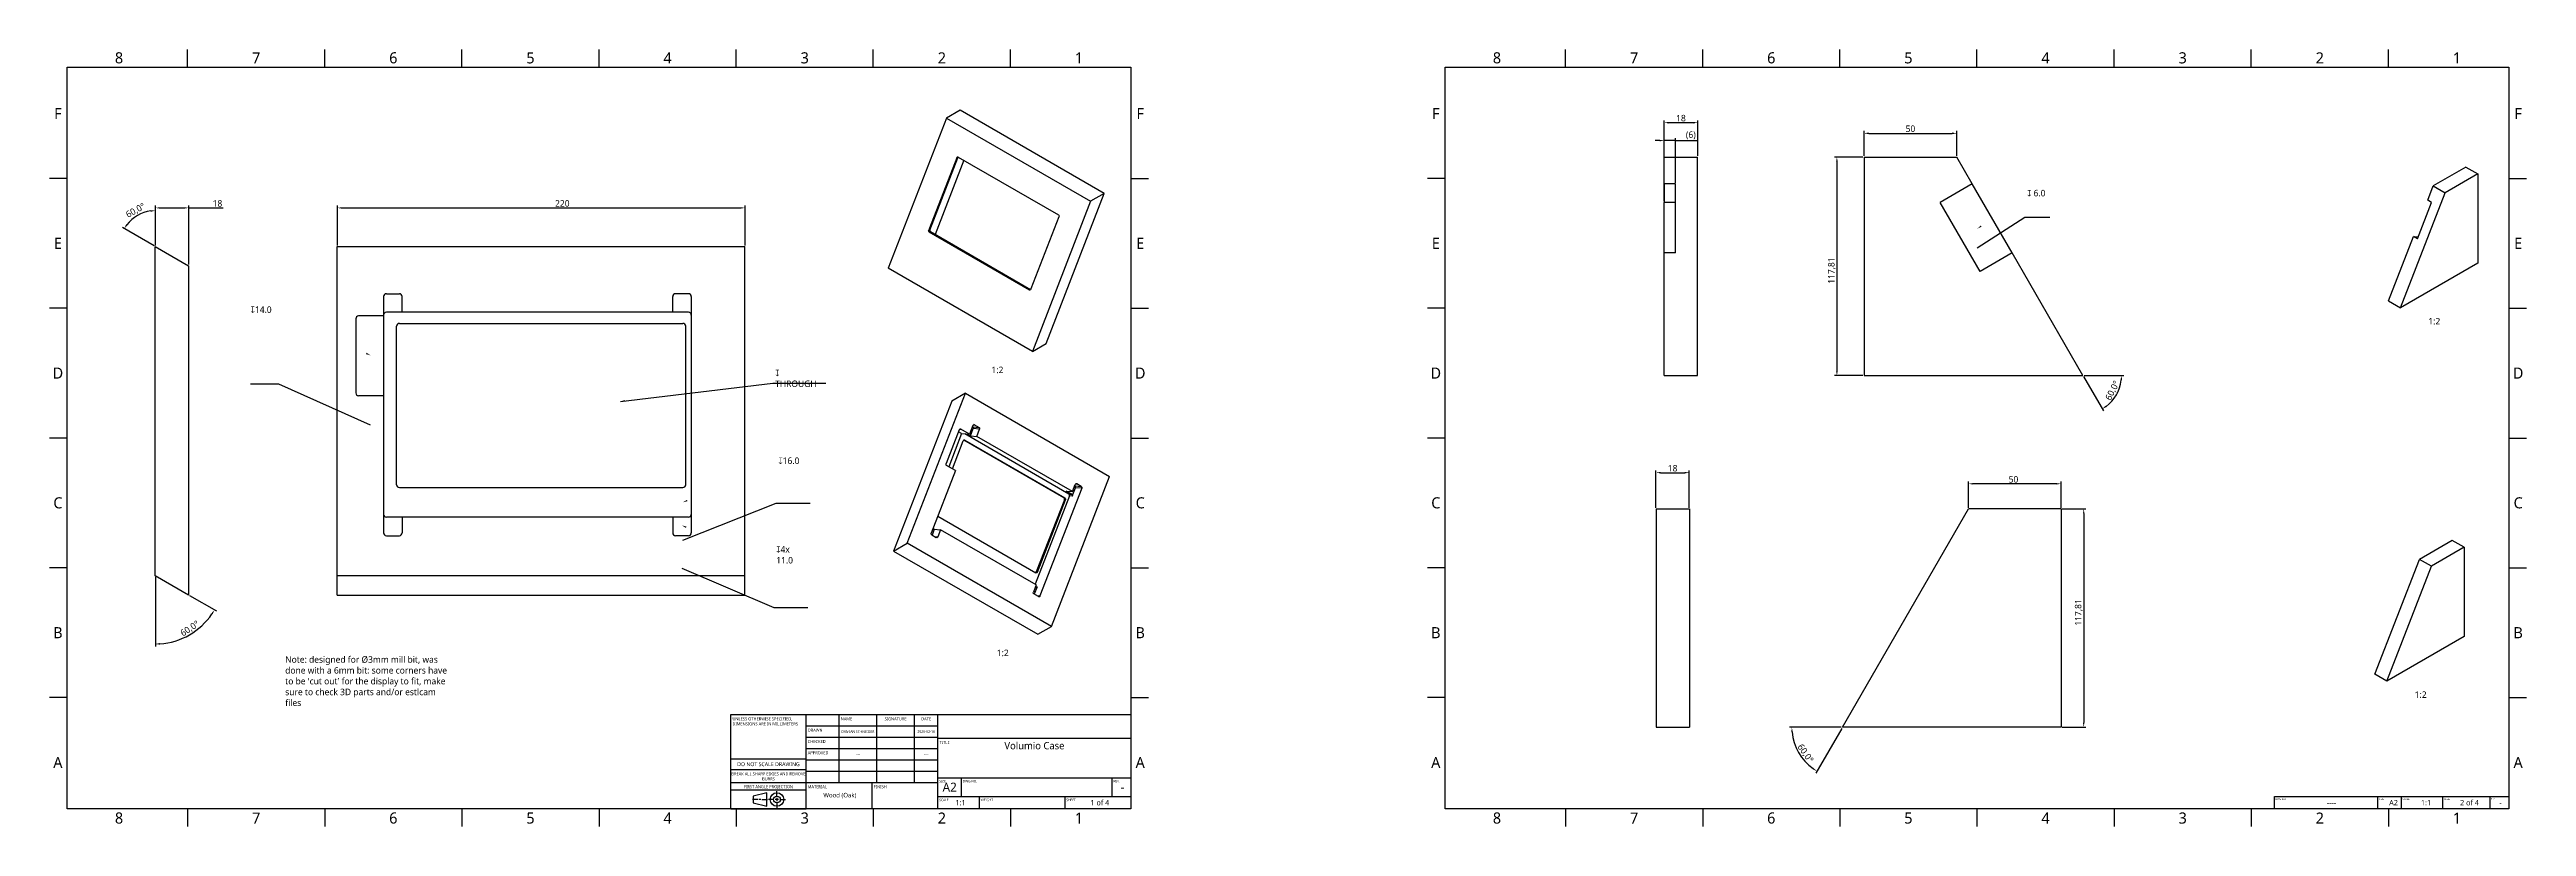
# Model space of a CAD drawing. Extents: x 0 to 2824, y 0 to 420.
# Drawn here: x 0 to 1337, y 0 to 420 of the extents above; entities that cross this region are included whole.
import ezdxf

# ---------------------------------------------------------------- set-up
doc = ezdxf.new("R2010")
doc.units = 0
doc.header["$LTSCALE"] = 12.7
doc.layers.get('DEFPOINTS').update_dxf_attribs({"linetype": 'CONTINUOUS'})
for name, color, linetype in [('ANNOTATION_TEXT', 7, 'CONTINUOUS'), ('BORDER_FRAME', 7, 'CONTINUOUS'), ('BORDER_ZONES', 7, 'CONTINUOUS'), ('TANGENT_LINES', 7, 'CONTINUOUS'), ('TITLE_BLOCK', 7, 'CONTINUOUS'), ('VISIBLE', 7, 'CONTINUOUS')]:
    doc.layers.add(name, color=color, linetype=linetype)
doc.styles.add('ONSHAPE-STANDARD', font='NotoSans-Regular.ttf')
doc.styles.add('ONSHAPE-STANDARD-DIMENSION', font='')
doc.styles.add('ONSHAPE-STANDARD-FIELDS', font='')
doc.styles.add('ONSHAPE-STANDARD-NOTESTYLE', font='Noto Sans', dxfattribs={"height": 3.5})
doc.styles.add('ONSHAPE-STANDARD-VIEW-LABE', font='NotoSans-Regular.ttf', dxfattribs={"height": 3.5})
doc.styles.get('ONSHAPE-STANDARD-DIMENSION').set_extended_font_data('Noto Sans')
doc.styles.get('ONSHAPE-STANDARD-FIELDS').set_extended_font_data('Noto Sans')
doc.dimstyles.new('ONSHAPE-ISO-25$0', dxfattribs={"dimtxt": 3.5, "dimasz": 2.5, "dimexe": 1.25, "dimexo": 0.625, "dimtad": 1, "dimtxsty": 'ONSHAPE-STANDARD-DIMENSION', "dimcen": 2.5, "dimclrd": 7, "dimclre": 7, "dimclrt": 7, "dimadec": 1, "dimazin": 3, "dimtfac": 1, "dimtmove": 0, "dimatfit": 3})
doc.dimstyles.new('ONSHAPE-ISO-25$2', dxfattribs={"dimtxt": 3.5, "dimasz": 2.5, "dimexe": 1.25, "dimexo": 0.625, "dimtad": 1, "dimtxsty": 'ONSHAPE-STANDARD-DIMENSION', "dimcen": 2.5, "dimclrd": 7, "dimclre": 7, "dimclrt": 7, "dimadec": 1, "dimazin": 3, "dimtfac": 1, "dimtmove": 0, "dimatfit": 3})

# ---------------------------------------------------------------- blocks, each defined once
blk = doc.blocks.new('*D1')
at = {"layer": 'ANNOTATION_TEXT', "color": 7}
for p, q in [((155.8, 313.9), (155.8, 335.4)), ((375.8, 313.9), (375.8, 335.4)), ((158.3, 334.1), (373.3, 334.1))]:
    blk.add_line(p, q, dxfattribs=at)
for points in [[(158.3, 334.5), (158.3, 333.7), (155.8, 334.1)], [(373.3, 333.7), (373.3, 334.5), (375.8, 334.1)]]:
    blk.add_solid(points, dxfattribs=at)
at = {"layer": 'DEFPOINTS', "color": 0}
for p in [(375.8, 334.1), (155.8, 313.3), (375.8, 313.3)]:
    blk.add_point(p, dxfattribs=at)
at = {"layer": 'ANNOTATION_TEXT', "color": 7, "insert": (277.2, 336.5), "char_height": 3.5, "attachment_point": 5, "style": 'ONSHAPE-STANDARD-DIMENSION'}
blk.add_mtext('220', dxfattribs=at)
blk = doc.blocks.new('*D2')
at = {"layer": 'ANNOTATION_TEXT', "color": 7}
for p, q in [((57.6, 313.9), (57.6, 335.4)), ((75.6, 303.5), (75.6, 335.4)), ((60.1, 334.1), (73.1, 334.1)), ((75.6, 334.1), (94.2, 334.1))]:
    blk.add_line(p, q, dxfattribs=at)
for points in [[(60.1, 334.5), (60.1, 333.7), (57.6, 334.1)], [(73.1, 333.7), (73.1, 334.5), (75.6, 334.1)]]:
    blk.add_solid(points, dxfattribs=at)
at = {"layer": 'DEFPOINTS', "color": 0}
for p in [(75.6, 334.1), (57.6, 313.3), (75.6, 302.9)]:
    blk.add_point(p, dxfattribs=at)
at = {"layer": 'ANNOTATION_TEXT', "color": 7, "insert": (91.1, 336.5), "char_height": 3.5, "attachment_point": 5, "style": 'ONSHAPE-STANDARD-DIMENSION'}
blk.add_mtext('18', dxfattribs=at)
blk = doc.blocks.new('*D3')
at = {"layer": 'ANNOTATION_TEXT', "color": 7}
for p, q in [((57.6, 135.1), (57.6, 97.6)), ((76.1, 125), (90.6, 116.7))]:
    blk.add_line(p, q, dxfattribs=at)
blk.add_arc((57.6, 135.7), 36.8, 273.888, 326.112, dxfattribs=at)
for points in [[(88.5, 114.9), (87.8, 115.4), (89.5, 117.3)], [(60.1, 99.4), (60.1, 98.5), (57.6, 98.9)]]:
    blk.add_solid(points, dxfattribs=at)
at = {"layer": 'DEFPOINTS', "color": 0}
for p in [(57.6, 313.3), (57.6, 135.7), (57.6, 135.7), (75.6, 125.3), (70.2, 101.1)]:
    blk.add_point(p, dxfattribs=at)
at = {"layer": 'ANNOTATION_TEXT', "color": 7, "insert": (76.3, 107.1), "char_height": 3.5, "attachment_point": 5, "rotation": 33.1897, "style": 'ONSHAPE-STANDARD-DIMENSION'}
blk.add_mtext('60,0%%d', dxfattribs=at)
blk = doc.blocks.new('*D4')
at = {"layer": 'ANNOTATION_TEXT', "color": 7}
for p, q in [((57, 313.6), (39.8, 323.6)), ((57.6, 313.9), (57.6, 333.9))]:
    blk.add_line(p, q, dxfattribs=at)
blk.add_arc((57.6, 313.3), 19.3, 97.4214, 142.5786, dxfattribs=at)
for points in [[(41.9, 325.3), (42.6, 324.8), (40.8, 323)], [(55.1, 332), (55, 332.9), (57.6, 332.6)]]:
    blk.add_solid(points, dxfattribs=at)
at = {"layer": 'DEFPOINTS', "color": 0}
for p in [(45.2, 328.1), (57.6, 313.3), (57.6, 313.3), (75.6, 302.9), (57.6, 135.7)]:
    blk.add_point(p, dxfattribs=at)
at = {"layer": 'ANNOTATION_TEXT', "color": 7, "insert": (47, 332.6), "char_height": 3.5, "attachment_point": 5, "rotation": 28.6284, "style": 'ONSHAPE-STANDARD-DIMENSION'}
blk.add_mtext('60,0%%d', dxfattribs=at)
blk = doc.blocks.new('*D5')
at = {"layer": 'ANNOTATION_TEXT', "color": 7}
for p, q in [((979, 361.5), (963.7, 361.5)), ((964.9, 359), (964.9, 246.2)), ((979, 243.7), (963.7, 243.7))]:
    blk.add_line(p, q, dxfattribs=at)
for points in [[(965.4, 359), (964.5, 359), (964.9, 361.5)], [(964.5, 246.2), (965.4, 246.2), (964.9, 243.7)]]:
    blk.add_solid(points, dxfattribs=at)
at = {"layer": 'DEFPOINTS', "color": 0}
for p in [(979.6, 361.5), (964.9, 243.7), (979.6, 243.7)]:
    blk.add_point(p, dxfattribs=at)
at = {"layer": 'ANNOTATION_TEXT', "color": 7, "insert": (962.2, 300.3), "char_height": 3.5, "attachment_point": 5, "rotation": 90, "style": 'ONSHAPE-STANDARD-DIMENSION'}
blk.add_mtext('117,81', dxfattribs=at)
blk = doc.blocks.new('*D6')
at = {"layer": 'ANNOTATION_TEXT', "color": 7}
for p, q in [((979.6, 362.2), (979.6, 375.6)), ((982.1, 374.3), (1027.1, 374.3)), ((1029.6, 362.2), (1029.6, 375.6))]:
    blk.add_line(p, q, dxfattribs=at)
for points in [[(982.1, 374.8), (982.1, 373.9), (979.6, 374.3)], [(1027.1, 373.9), (1027.1, 374.8), (1029.6, 374.3)]]:
    blk.add_solid(points, dxfattribs=at)
at = {"layer": 'DEFPOINTS', "color": 0}
for p in [(1029.6, 374.3), (979.6, 361.5), (1029.6, 361.5)]:
    blk.add_point(p, dxfattribs=at)
at = {"layer": 'ANNOTATION_TEXT', "color": 7, "insert": (1004.6, 376.8), "char_height": 3.5, "attachment_point": 5, "style": 'ONSHAPE-STANDARD-DIMENSION'}
blk.add_mtext('50', dxfattribs=at)
blk = doc.blocks.new('*D7')
at = {"layer": 'ANNOTATION_TEXT', "color": 7}
for p, q in [((1098, 243.2), (1108.7, 224.6)), ((1098.3, 243.7), (1119.7, 243.7))]:
    blk.add_line(p, q, dxfattribs=at)
blk.add_arc((1097.7, 243.7), 20.8, 306.8794, 353.1206, dxfattribs=at)
for points in [[(1118.8, 241.2), (1117.9, 241.3), (1118.5, 243.7)], [(1109.9, 227.4), (1110.4, 226.7), (1108.1, 225.7)]]:
    blk.add_solid(points, dxfattribs=at)
at = {"layer": 'DEFPOINTS', "color": 0}
for p in [(1059.5, 309.8), (979.6, 243.7), (1097.7, 243.7), (1097.7, 243.7), (1113.6, 230.3)]:
    blk.add_point(p, dxfattribs=at)
at = {"layer": 'ANNOTATION_TEXT', "color": 7, "insert": (1113.8, 235.5), "char_height": 3.5, "attachment_point": 5, "rotation": 63.0706, "style": 'ONSHAPE-STANDARD-DIMENSION'}
blk.add_mtext('60,0%%d', dxfattribs=at)
blk = doc.blocks.new('*D8')
at = {"layer": 'ANNOTATION_TEXT', "color": 7}
for p, q in [((871.8, 362.2), (871.8, 381.3)), ((874.3, 380.1), (887.3, 380.1)), ((889.8, 362.2), (889.8, 381.3))]:
    blk.add_line(p, q, dxfattribs=at)
for points in [[(874.3, 380.5), (874.3, 379.6), (871.8, 380.1)], [(887.3, 379.6), (887.3, 380.5), (889.8, 380.1)]]:
    blk.add_solid(points, dxfattribs=at)
at = {"layer": 'DEFPOINTS', "color": 0}
for p in [(889.8, 380.1), (871.8, 361.5), (889.8, 361.5)]:
    blk.add_point(p, dxfattribs=at)
at = {"layer": 'ANNOTATION_TEXT', "color": 7, "insert": (880.8, 382.5), "char_height": 3.5, "attachment_point": 5, "style": 'ONSHAPE-STANDARD-DIMENSION'}
blk.add_mtext('18', dxfattribs=at)
blk = doc.blocks.new('*D9')
at = {"layer": 'ANNOTATION_TEXT', "color": 7}
for p, q in [((869.3, 370.4), (866.8, 370.4)), ((871.8, 337.7), (871.8, 371.7)), ((877.8, 370.4), (871.8, 370.4)), ((877.8, 347.7), (877.8, 371.7)), ((877.8, 370.4), (889.3, 370.4)), ((880.3, 370.4), (882.8, 370.4))]:
    blk.add_line(p, q, dxfattribs=at)
for points in [[(869.3, 370), (869.3, 370.8), (871.8, 370.4)], [(880.3, 370.8), (880.3, 370), (877.8, 370.4)]]:
    blk.add_solid(points, dxfattribs=at)
at = {"layer": 'DEFPOINTS', "color": 0}
for p in [(871.8, 370.4), (871.8, 337.1), (877.8, 347.1)]:
    blk.add_point(p, dxfattribs=at)
at = {"layer": 'ANNOTATION_TEXT', "color": 7, "insert": (886.1, 373.2), "char_height": 3.5, "attachment_point": 5, "style": 'ONSHAPE-STANDARD-DIMENSION'}
blk.add_mtext('(6)', dxfattribs=at)
blk = doc.blocks.new('*D10')
at = {"layer": 'ANNOTATION_TEXT', "color": 7}
for p, q in [((867.3, 172.4), (867.3, 192.5)), ((869.8, 191.3), (882.8, 191.3)), ((885.3, 172.4), (885.3, 192.5))]:
    blk.add_line(p, q, dxfattribs=at)
for points in [[(869.8, 191.7), (869.8, 190.9), (867.3, 191.3)], [(882.8, 190.9), (882.8, 191.7), (885.3, 191.3)]]:
    blk.add_solid(points, dxfattribs=at)
at = {"layer": 'DEFPOINTS', "color": 0}
for p in [(885.3, 191.3), (867.3, 171.8), (885.3, 171.8)]:
    blk.add_point(p, dxfattribs=at)
at = {"layer": 'ANNOTATION_TEXT', "color": 7, "insert": (876.3, 193.7), "char_height": 3.5, "attachment_point": 5, "style": 'ONSHAPE-STANDARD-DIMENSION'}
blk.add_mtext('18', dxfattribs=at)
blk = doc.blocks.new('*D11')
at = {"layer": 'ANNOTATION_TEXT', "color": 7}
for p, q in [((1086.5, 171.8), (1099.3, 171.8)), ((1098.1, 169.3), (1098.1, 56.5)), ((1086.5, 54), (1099.3, 54))]:
    blk.add_line(p, q, dxfattribs=at)
for points in [[(1098.5, 169.3), (1097.7, 169.3), (1098.1, 171.8)], [(1097.7, 56.5), (1098.5, 56.5), (1098.1, 54)]]:
    blk.add_solid(points, dxfattribs=at)
at = {"layer": 'DEFPOINTS', "color": 0}
for p in [(1085.9, 171.8), (1085.9, 54), (1098.1, 54)]:
    blk.add_point(p, dxfattribs=at)
at = {"layer": 'ANNOTATION_TEXT', "color": 7, "insert": (1095.4, 115.9), "char_height": 3.5, "attachment_point": 5, "rotation": 90, "style": 'ONSHAPE-STANDARD-DIMENSION'}
blk.add_mtext('117,81', dxfattribs=at)
blk = doc.blocks.new('*D12')
at = {"layer": 'ANNOTATION_TEXT', "color": 7}
for p, q in [((1035.9, 172.4), (1035.9, 186.6)), ((1083.4, 185.3), (1038.4, 185.3)), ((1085.9, 172.4), (1085.9, 186.6))]:
    blk.add_line(p, q, dxfattribs=at)
for points in [[(1038.4, 185.7), (1038.4, 184.9), (1035.9, 185.3)], [(1083.4, 184.9), (1083.4, 185.7), (1085.9, 185.3)]]:
    blk.add_solid(points, dxfattribs=at)
at = {"layer": 'DEFPOINTS', "color": 0}
for p in [(1035.9, 185.3), (1035.9, 171.8), (1085.9, 171.8)]:
    blk.add_point(p, dxfattribs=at)
at = {"layer": 'ANNOTATION_TEXT', "color": 7, "insert": (1060.2, 187.7), "char_height": 3.5, "attachment_point": 5, "style": 'ONSHAPE-STANDARD-DIMENSION'}
blk.add_mtext('50', dxfattribs=at)
blk = doc.blocks.new('*D13')
at = {"layer": 'ANNOTATION_TEXT', "color": 7}
for p, q in [((967.3, 54), (939.3, 54)), ((967.6, 53.4), (953.6, 29.3))]:
    blk.add_line(p, q, dxfattribs=at)
blk.add_arc((967.9, 54), 27.3, 185.2475, 234.7525, dxfattribs=at)
for points in [[(941.1, 51.5), (940.3, 51.5), (940.6, 54)], [(951.9, 31.3), (952.3, 32), (954.2, 30.3)]]:
    blk.add_solid(points, dxfattribs=at)
at = {"layer": 'DEFPOINTS', "color": 0}
for p in [(1035.9, 171.8), (967.9, 54), (967.9, 54), (1085.9, 54), (942.2, 44.6)]:
    blk.add_point(p, dxfattribs=at)
at = {"layer": 'ANNOTATION_TEXT', "color": 7, "insert": (947.8, 39.8), "char_height": 3.5, "attachment_point": 5, "rotation": 305.1155, "style": 'ONSHAPE-STANDARD-DIMENSION'}
blk.add_mtext('60,0%%d', dxfattribs=at)

msp = doc.modelspace()

# ---------------------------------------------------------------- linework, layer by layer
at = {"layer": 'ANNOTATION_TEXT', "extrusion": (0, -0.177591, 0.984104)}
msp.add_lwpolyline([(1040.699, 317.525), (1066.305, 334.418), (1079.899, 334.418)], dxfattribs=at)
at = {"layer": 'ANNOTATION_TEXT', "extrusion": (0, -0.376695, 0.926337)}
msp.add_lwpolyline([(173.656, 234.136), (124.207, 258.028), (109.013, 258.028)], dxfattribs=at)
at = {"layer": 'ANNOTATION_TEXT'}
msp.add_lwpolyline([(308.582, 229.755), (390.793, 239.655), (419.325, 239.655)], dxfattribs=at)
at = {"layer": 'ANNOTATION_TEXT', "extrusion": (0, -0.331971, 0.94329)}
msp.add_lwpolyline([(342.255, 164.233), (392.537, 185.319), (410.917, 185.319)], dxfattribs=at)
at = {"layer": 'ANNOTATION_TEXT', "extrusion": (0, 0.388943, -0.921262)}
msp.add_lwpolyline([(-341.755, 151.779), (-391.354, 128.64), (-409.734, 128.64)], dxfattribs=at)
at = {"layer": 'ANNOTATION_TEXT'}
for points in [[(1043.022, 323.937), (1040.699, 322.925), (1042.569, 324.636)], [(171.545, 255.986), (173.656, 254.584), (171.204, 255.225)], [(311.114, 229.641), (308.582, 229.755), (311.015, 230.468)], [(344.733, 175.871), (342.255, 175.339), (344.427, 176.646)], [(343.888, 161.482), (341.755, 162.852), (344.217, 162.248)]]:
    msp.add_solid(points, dxfattribs=at)
at = {"layer": 'BORDER_FRAME'}
for p, q in [((10, 10), (10, 410)), ((10, 410), (584, 410)), ((584, 410), (584, 10)), ((753.5, 10), (753.5, 410)), ((753.5, 410), (1327.5, 410)), ((1327.5, 410), (1327.5, 10)), ((584, 10), (10, 10)), ((1327.5, 10), (753.5, 10))]:
    msp.add_line(p, q, dxfattribs=at)
at = {"layer": 'BORDER_ZONES'}
for p, q in [((75, 410), (75, 419.5)), ((149, 410), (149, 419.5)), ((223, 410), (223, 419.5)), ((297, 410), (297, 419.5)), ((371, 410), (371, 419.5)), ((445, 410), (445, 419.5)), ((519, 410), (519, 419.5)), ((818.5, 410), (818.5, 419.5)), ((892.5, 410), (892.5, 419.5)), ((966.5, 410), (966.5, 419.5)), ((1040.5, 410), (1040.5, 419.5)), ((1114.5, 410), (1114.5, 419.5)), ((1188.5, 410), (1188.5, 419.5)), ((1262.5, 410), (1262.5, 419.5)), ((10, 350), (0.5, 350)), ((584, 350), (593.5, 350)), ((753.5, 350), (744, 350)), ((1327.5, 350), (1337, 350)), ((10, 280), (0.5, 280)), ((584, 280), (593.5, 280)), ((753.5, 280), (744, 280)), ((1327.5, 280), (1337, 280)), ((10, 210), (0.5, 210)), ((584, 210), (593.5, 210)), ((753.5, 210), (744, 210)), ((1327.5, 210), (1337, 210)), ((10, 140), (0.5, 140)), ((584, 140), (593.5, 140)), ((753.5, 140), (744, 140)), ((1327.5, 140), (1337, 140)), ((10, 70), (0.5, 70)), ((584, 70), (593.5, 70)), ((753.5, 70), (744, 70)), ((1327.5, 70), (1337, 70)), ((75, 10), (75, 0.5)), ((149, 10), (149, 0.5)), ((223, 10), (223, 0.5)), ((297, 10), (297, 0.5)), ((371, 10), (371, 0.5)), ((445, 10), (445, 0.5)), ((519, 10), (519, 0.5)), ((818.5, 10), (818.5, 0.5)), ((892.5, 10), (892.5, 0.5)), ((966.5, 10), (966.5, 0.5)), ((1040.5, 10), (1040.5, 0.5)), ((1114.5, 10), (1114.5, 0.5)), ((1188.5, 10), (1188.5, 0.5)), ((1262.5, 10), (1262.5, 0.5))]:
    msp.add_line(p, q, dxfattribs=at)
at = {"layer": 'TANGENT_LINES'}
for p, q in [((490.643, 361.111), (490.03, 361.166)), ((474.916, 322.211), (475.528, 322.156)), ((475.793, 321.166), (475.181, 321.221)), ((529.275, 289.99), (529.68, 289.954)), ((492.15, 214.763), (491.745, 214.799)), ((498.682, 216.04), (502.05, 215.739)), ((502.315, 214.75), (498.947, 215.05)), ((499.575, 217.168), (499.17, 217.204)), ((494.323, 208.887), (493.918, 208.923)), ((547.804, 177.711), (548.416, 177.656)), ((548.681, 176.666), (548.069, 176.721)), ((550.538, 179.777), (552.068, 179.641)), ((552.334, 178.651), (550.803, 178.788)), ((553.836, 184.197), (557.204, 183.896)), ((557.469, 182.906), (554.101, 183.207)), ((554.729, 185.325), (554.324, 185.361)), ((478.062, 156.812), (479.776, 156.659)), ((532.955, 137.766), (533.567, 137.711)), ((532.516, 129.745), (533.33, 129.672)), ((533.216, 124.968), (534.93, 124.815))]:
    msp.add_line(p, q, dxfattribs=at)
at = {"layer": 'TITLE_BLOCK'}
for p, q in [((368.1, 10), (368.1, 60.8)), ((368.1, 60.8), (408.74, 60.8)), ((408.74, 10), (408.74, 60.8)), ((408.74, 60.8), (479.86, 60.8)), ((408.74, 54.704), (479.86, 54.704)), ((426.52, 24.224), (426.52, 60.8)), ((446.84, 24.224), (446.84, 60.8)), ((467.16, 24.224), (467.16, 60.8)), ((479.86, 10), (479.86, 60.8)), ((479.86, 60.8), (584, 60.8)), ((408.74, 48.608), (479.86, 48.608)), ((408.74, 42.512), (479.86, 42.512)), ((479.86, 48.1), (584, 48.1)), ((368.1, 37.026), (408.74, 37.026)), ((368.1, 31.133), (408.74, 31.133)), ((408.74, 36.416), (479.86, 36.416)), ((408.74, 30.32), (479.86, 30.32)), ((479.86, 26.764), (584, 26.764)), ((492.56, 16.604), (492.56, 26.764)), ((573.84, 16.604), (573.84, 26.764)), ((368.1, 24.224), (408.74, 24.224)), ((368.1, 20.16), (408.74, 20.16)), ((382.934, 15.039), (379.733, 15.039)), ((387.506, 18.697), (380.19, 16.868)), ((380.19, 16.868), (380.19, 13.211)), ((384.214, 15.039), (383.482, 15.039)), ((384.762, 15.039), (387.963, 15.039)), ((387.506, 11.382), (387.506, 18.697)), ((391.163, 15.039), (388.42, 15.039)), ((393.906, 15.039), (392.078, 15.039)), ((392.992, 16.868), (392.992, 19.611)), ((392.992, 15.954), (392.992, 14.125)), ((394.821, 15.039), (397.564, 15.039)), ((408.74, 24.224), (479.86, 24.224)), ((444.3, 10), (444.3, 24.224)), ((479.86, 16.604), (584, 16.604)), ((502.212, 10), (502.212, 16.604)), ((548.44, 10), (548.44, 16.604)), ((1201.008, 10), (1201.008, 16.604)), ((1201.008, 16.604), (1256.888, 16.604)), ((1256.888, 10), (1256.888, 16.604)), ((1256.888, 16.604), (1269.588, 16.604)), ((1269.588, 10), (1269.588, 16.604)), ((1269.588, 16.604), (1291.94, 16.604)), ((1291.94, 10), (1291.94, 16.604)), ((1291.94, 16.604), (1327.5, 16.604)), ((1317.34, 10), (1317.34, 16.604)), ((368.1, 10), (408.74, 10)), ((380.19, 13.211), (387.506, 11.382)), ((392.992, 13.211), (392.992, 10.467))]:
    msp.add_line(p, q, dxfattribs=at)
for radius in [3.658, 1.829]:
    msp.add_circle((392.992, 15.039), radius, dxfattribs=at)
at = {"layer": 'VISIBLE'}
for p, q in [((484.481, 382.554), (453.084, 301.634)), ((491.829, 386.797), (484.481, 382.554)), ((484.481, 382.554), (562.263, 337.647)), ((569.611, 341.89), (491.829, 386.797)), ((490.03, 361.166), (474.916, 322.211)), ((475.528, 322.156), (490.643, 361.111)), ((490.826, 361.543), (544.919, 330.312)), ((871.765, 347.062), (871.765, 361.538)), ((871.765, 361.538), (889.765, 361.538)), ((889.765, 243.725), (889.765, 361.538)), ((979.637, 361.538), (979.637, 243.725)), ((979.637, 361.538), (1029.637, 361.538)), ((1037.995, 347.062), (1029.637, 361.538)), ((493.893, 359.772), (478.343, 319.694)), ((1304.36, 356.144), (1286.682, 345.938)), ((1310.724, 352.469), (1293.046, 342.263)), ((1304.36, 356.144), (1310.724, 352.469)), ((1310.724, 352.469), (1310.724, 304.373)), ((562.263, 337.647), (530.866, 256.726)), ((538.214, 260.969), (569.611, 341.89)), ((569.611, 341.89), (562.263, 337.647)), ((871.765, 347.062), (871.765, 337.062)), ((877.765, 347.062), (871.765, 347.062)), ((871.765, 309.823), (871.765, 337.062)), ((877.765, 337.062), (871.765, 337.062)), ((877.765, 309.823), (877.765, 347.062)), ((1037.995, 347.062), (1020.674, 337.062)), ((1042.174, 299.823), (1020.674, 337.062)), ((1059.495, 309.823), (1037.995, 347.062)), ((1268.998, 280.282), (1293.046, 342.263)), ((1278.247, 317.506), (1285.849, 337.097)), ((1283.727, 338.322), (1286.682, 345.938)), ((1285.849, 337.097), (1283.727, 338.322)), ((1286.682, 345.938), (1293.046, 342.263)), ((475.181, 321.221), (529.275, 289.99)), ((529.776, 290), (475.793, 321.166)), ((545.185, 329.323), (530.07, 290.367)), ((57.569, 135.703), (57.569, 313.311)), ((57.569, 313.311), (75.569, 302.919)), ((155.755, 135.703), (155.755, 313.311)), ((155.755, 313.311), (375.755, 313.311)), ((375.755, 135.703), (375.755, 313.311)), ((871.765, 243.725), (871.765, 309.823)), ((877.765, 309.823), (871.765, 309.823)), ((1059.495, 309.823), (1042.174, 299.823)), ((1097.656, 243.725), (1059.495, 309.823)), ((1262.634, 283.956), (1276.126, 318.73)), ((1276.126, 318.73), (1278.635, 318.506)), ((1278.247, 317.506), (1276.126, 318.73)), ((75.569, 302.919), (75.569, 125.311)), ((530.866, 256.726), (453.084, 301.634)), ((1310.724, 304.373), (1268.998, 280.282)), ((180.755, 286.311), (180.755, 275.811)), ((182.255, 287.811), (189.255, 287.811)), ((190.755, 277.811), (190.755, 286.311)), ((336.755, 277.811), (336.755, 286.311)), ((345.255, 287.811), (338.255, 287.811)), ((346.755, 286.311), (346.755, 158.811)), ((1262.634, 283.956), (1268.998, 280.282)), ((165.755, 274.311), (165.755, 234.311)), ((180.755, 275.811), (167.255, 275.811)), ((180.755, 275.811), (180.755, 232.811)), ((190.755, 277.811), (182.255, 277.811)), ((187.755, 184.811), (187.755, 270.311)), ((189.255, 271.811), (342.255, 271.811)), ((336.755, 277.811), (190.755, 277.811)), ((345.255, 277.811), (336.755, 277.811)), ((343.755, 184.811), (343.755, 270.311)), ((530.866, 256.726), (538.214, 260.969)), ((871.765, 243.725), (889.765, 243.725)), ((979.637, 243.725), (1097.656, 243.725)), ((180.755, 232.811), (167.255, 232.811)), ((180.755, 232.811), (180.755, 158.811)), ((487.365, 229.953), (455.968, 149.032)), ((463.317, 153.275), (494.714, 234.196)), ((494.714, 234.196), (487.365, 229.953)), ((494.714, 234.196), (572.495, 189.288)), ((491.355, 214.385), (484.284, 196.161)), ((496.923, 212.007), (492.15, 214.763)), ((498.78, 216.791), (496.923, 212.007)), ((497.444, 211.178), (498.947, 215.05)), ((498.524, 216.131), (498.682, 216.04)), ((499.575, 217.168), (502.05, 215.739)), ((500.813, 210.877), (502.315, 214.75)), ((492.637, 212.39), (485.699, 194.507)), ((487.656, 193.377), (493.527, 208.51)), ((492.637, 212.39), (490.957, 213.36)), ((492.637, 212.39), (496.923, 212.007)), ((547.804, 177.711), (493.822, 208.877)), ((550.538, 179.777), (494.31, 212.24)), ((494.323, 208.887), (548.416, 177.656)), ((497.444, 211.178), (495.841, 212.104)), ((497.444, 211.178), (500.813, 210.877)), ((552.431, 181.075), (500.813, 210.877)), ((489.322, 192.415), (476.241, 158.7)), ((489.322, 192.415), (484.549, 195.171)), ((541.099, 108.367), (572.495, 189.288)), ((189.255, 183.311), (342.255, 183.311)), ((550.803, 178.788), (532.292, 131.079)), ((548.069, 176.721), (532.955, 137.766)), ((533.567, 137.711), (548.681, 176.666)), ((557.469, 182.906), (534.93, 124.815)), ((552.068, 179.641), (549.063, 181.376)), ((549.063, 181.376), (552.431, 181.075)), ((552.334, 178.651), (554.101, 183.207)), ((552.431, 181.075), (553.934, 184.948)), ((553.836, 184.197), (553.678, 184.288)), ((557.204, 183.896), (554.729, 185.325)), ((190.755, 167.311), (182.255, 167.311)), ((190.755, 167.311), (190.755, 158.811)), ((336.755, 167.311), (190.755, 167.311)), ((345.255, 167.311), (336.755, 167.311)), ((336.755, 167.311), (336.755, 158.811)), ((477.911, 160.832), (476.664, 157.619)), ((477.911, 160.832), (477.222, 161.23)), ((477.911, 160.832), (481.279, 160.531)), ((481.279, 160.531), (479.776, 156.659)), ((479.814, 167.909), (532.771, 137.334)), ((532.897, 130.729), (481.279, 160.531)), ((867.323, 171.8), (867.323, 53.988)), ((867.323, 171.8), (885.323, 171.8)), ((885.323, 171.8), (885.323, 53.988)), ((967.883, 53.988), (1035.902, 171.8)), ((1085.902, 171.8), (1035.902, 171.8)), ((1085.902, 171.8), (1085.902, 53.988)), ((182.255, 157.311), (189.255, 157.311)), ((345.255, 157.311), (338.255, 157.311)), ((455.968, 149.032), (463.317, 153.275)), ((455.968, 149.032), (533.75, 104.125)), ((541.099, 108.367), (463.317, 153.275)), ((476.506, 157.71), (478.981, 156.281)), ((1296.991, 154.739), (1279.313, 144.532)), ((1303.355, 151.064), (1285.677, 140.858)), ((1303.355, 151.064), (1296.991, 154.739)), ((1303.355, 151.064), (1303.355, 102.968)), ((75.569, 125.311), (57.569, 135.703)), ((155.755, 125.311), (155.755, 135.703)), ((375.755, 135.703), (155.755, 135.703)), ((375.755, 125.311), (375.755, 135.703)), ((1255.265, 82.551), (1279.313, 144.532)), ((1261.629, 78.877), (1285.677, 140.858)), ((1285.677, 140.858), (1279.313, 144.532)), ((155.755, 125.311), (375.755, 125.311)), ((532.897, 130.729), (531.395, 126.857)), ((534.135, 124.438), (531.66, 125.867)), ((533.33, 129.672), (531.818, 125.776)), ((532.535, 129.295), (532.376, 129.386)), ((533.75, 104.125), (541.099, 108.367)), ((1303.355, 102.968), (1261.629, 78.877)), ((1261.629, 78.877), (1255.265, 82.551)), ((867.323, 53.988), (885.323, 53.988)), ((1085.902, 53.988), (967.883, 53.988))]:
    msp.add_line(p, q, dxfattribs=at)
for centre, start, end in [((182.255, 286.311), 90, 180), ((189.255, 286.311), 0, 90), ((338.255, 286.311), 90, 180), ((345.255, 286.311), 0, 90), ((167.255, 274.311), 90, 180), ((182.255, 276.311), 90, 180), ((189.255, 270.311), 90, 180), ((342.255, 270.311), 0, 90), ((345.255, 276.311), 0, 90), ((167.255, 234.311), 180, 270), ((189.255, 184.811), 180, 270), ((342.255, 184.811), 270, 0), ((182.255, 168.811), 180, 270), ((345.255, 168.811), 270, 0), ((182.255, 158.811), 180, 270), ((189.255, 158.811), 270, 0), ((338.255, 158.811), 180, 270), ((345.255, 158.811), 270, 360)]:
    msp.add_arc(centre, 1.5, start, end, dxfattribs=at)
at = {"layer": 'VISIBLE', "extrusion": (0, 0, -1)}
for centre, major_axis, start_param, end_param in [((490.561, 360.86), (0.067, 0.747), 5.06326839, 6.63406472), ((475.446, 321.905), (0.067, 0.747), 3.49247206, 5.06326839), ((544.654, 329.629), (0.067, 0.747), 0.35087941, 1.92167574), ((529.54, 290.674), (0.067, 0.747), 1.92167574, 3.49247206), ((491.885, 214.079), (-0.067, -0.747), 1.92167574, 3.49247206), ((499.31, 216.485), (-0.067, -0.747), 1.92167574, 3.49247206), ((501.785, 215.056), (-0.067, -0.747), 3.49247206, 5.06326839), ((494.057, 208.204), (-0.067, -0.747), 1.92167574, 3.49247206), ((484.814, 195.855), (-0.067, -0.747), 0.35087941, 1.92167574), ((548.151, 176.973), (-0.067, -0.747), 3.49247206, 5.06326839), ((551.803, 178.957), (-0.067, -0.747), 3.49247206, 5.06326839), ((554.464, 184.641), (-0.067, -0.747), 1.92167574, 3.49247206), ((556.939, 183.212), (-0.067, -0.747), 3.49247206, 5.06326839), ((476.771, 158.394), (-0.067, -0.747), 0.35087941, 1.92167574), ((479.246, 156.965), (-0.067, -0.747), 5.06326839, 6.63406472), ((533.037, 138.017), (-0.067, -0.747), 5.06326839, 6.63406472), ((531.925, 126.55), (-0.067, -0.747), 0.35087941, 1.92167574), ((532.8, 129.978), (-0.067, -0.747), 5.06326839, 6.63406472), ((534.4, 125.122), (-0.067, -0.747), 5.06326839, 6.63406472)]:
    msp.add_ellipse(centre, major_axis=major_axis, ratio=0.78867513, start_param=start_param, end_param=end_param, dxfattribs=at)
at = {"layer": 'VISIBLE'}
for centre, major_axis, start_param, end_param in [((491.173, 360.805), (-0.067, -0.747), 3.66344731, 4.36150957), ((476.059, 321.85), (-0.067, -0.747), 4.36150957, 5.9323059), ((498.417, 215.357), (0.067, 0.747), 4.36150957, 5.9323059), ((547.539, 177.027), (0.067, 0.747), 4.36150957, 5.9323059), ((550.272, 179.094), (0.067, 0.747), 4.36150957, 5.9323059), ((553.571, 183.513), (0.067, 0.747), 4.36150957, 5.9323059), ((532.424, 138.072), (0.067, 0.747), 3.66344731, 4.36150957)]:
    msp.add_ellipse(centre, major_axis=major_axis, ratio=0.78867513, start_param=start_param, end_param=end_param, dxfattribs=at)

# ---------------------------------------------------------------- texts
at = {"layer": 'ANNOTATION_TEXT', "char_height": 3.5, "style": 'ONSHAPE-STANDARD-NOTESTYLE'}
for s, insert, width, attachment_point in [('{\\FGDT.SHX|c0;x}\\fNoto Sans|b0|i0|c0|p0; 6.0}', (1067.555, 342.042), 12.34382, 4), ('{\\FGDT.SHX|c0;x}\\fNoto Sans|b0|i0|c0|p0;14.0}', (109.013, 279.209), 13.94349, 4), ('{\\FGDT.SHX|c0;x\\P}\\fNoto Sans|b0|i0|c0|p0;THROUGH\\P}', (392.043, 242.137), 17.13, 4), ('{\\FGDT.SHX|c0;x}\\fNoto Sans|b0|i0|c0|p0;16.0}', (393.787, 197.722), 17.13, 4), ('{\\FGDT.SHX|c0;x}\\fNoto Sans|b0|i0|c0|p0;4x\\P11.0}', (392.604, 146.964), 17.13, 4), ("Note: designed for Ø3mm mill bit, was\\Pdone with a 6mm bit: some corners have\\Pto be 'cut out' for the display to fit, make\\Psure to check 3D parts and/or estlcam\\Pfiles}", (127.666, 92.285), 93.98, 1)]:
    msp.add_mtext(s, dxfattribs=dict(at, insert=insert, width=width, attachment_point=attachment_point))
at = {"layer": 'ANNOTATION_TEXT', "color": 7, "char_height": 3.5, "attachment_point": 2, "style": 'ONSHAPE-STANDARD-VIEW-LABE'}
for insert in [(1286.679, 274.739), (511.347, 248.473), (514.232, 95.871), (1279.31, 73.334)]:
    msp.add_mtext(' 1:2', dxfattribs=dict(at, insert=insert))
at = {"layer": 'BORDER_ZONES', "char_height": 6, "attachment_point": 5, "style": 'ONSHAPE-STANDARD'}
for s, insert in [('8', (38, 415)), ('7', (112, 415)), ('6', (186, 415)), ('5', (260, 415)), ('4', (334, 415)), ('3', (408, 415)), ('2', (482, 415)), ('1', (556, 415)), ('8', (781.5, 415)), ('7', (855.5, 415)), ('6', (929.5, 415)), ('5', (1003.5, 415)), ('4', (1077.5, 415)), ('3', (1151.5, 415)), ('2}', (1225.5, 415)), ('1', (1299.5, 415)), ('F', (5, 385)), ('F', (589, 385)), ('F', (748.5, 385)), ('F', (1332.5, 385)), ('E', (5, 315)), ('E', (589, 315)), ('E', (748.5, 315)), ('E', (1332.5, 315)), ('D', (5, 245)), ('D', (589, 245)), ('D', (748.5, 245)), ('D', (1332.5, 245)), ('C', (5, 175)), ('C', (589, 175)), ('C', (748.5, 175)), ('C', (1332.5, 175)), ('B', (5, 105)), ('B', (589, 105)), ('B', (748.5, 105)), ('B', (1332.5, 105)), ('A', (5, 35)), ('A', (589, 35)), ('A', (748.5, 35)), ('A', (1332.5, 35)), ('8', (38, 5)), ('7', (112, 5)), ('6', (186, 5)), ('5', (260, 5)), ('4', (334, 5)), ('3', (408, 5)), ('2', (482, 5)), ('1', (556, 5)), ('8', (781.5, 5)), ('7', (855.5, 5)), ('6', (929.5, 5)), ('5', (1003.5, 5)), ('4', (1077.5, 5)), ('3', (1151.5, 5)), ('2', (1225.5, 5)), ('1', (1299.5, 5))]:
    msp.add_mtext(s, dxfattribs=dict(at, insert=insert))
at = {"layer": 'TITLE_BLOCK'}
for s, insert, char_height, width, attachment_point, style in [('UNLESS OTHERWISE SPECIFIED, DIMENSIONS ARE IN MILLIMETERS', (368.994, 59.337), 1.6256, 40.64, 1, 'ONSHAPE-STANDARD'), ('NAME', (427.414, 59.337), 1.6256, 20.32, 1, 'ONSHAPE-STANDARD'), ('SIGNATURE', (457, 59.337), 1.6256, 20.32, 2, 'ONSHAPE-STANDARD'), ('DATE', (473.51, 59.337), 1.6256, 12.7, 2, 'ONSHAPE-STANDARD'), ('APPROVED', (409.634, 41.049), 1.6256, 17.78, 1, 'ONSHAPE-STANDARD'), ('CHECKED', (409.634, 47.145), 1.6256, 17.78, 1, 'ONSHAPE-STANDARD'), ('DRAWN', (409.634, 53.241), 1.6256, 17.78, 1, 'ONSHAPE-STANDARD'), ('DAMIAN SCHNEIDER}', (436.68, 51.656), 1.3655, 20.32, 5, 'ONSHAPE-STANDARD-FIELDS'), ('2020-02-16}', (473.51, 51.656), 1.3655, 12.7, 5, 'ONSHAPE-STANDARD-FIELDS'), ('TITLE', (480.754, 46.637), 1.6256, 12.7, 1, 'ONSHAPE-STANDARD'), ('Volumio Case}', (531.93, 44.036), 3.90144, 93.98, 5, 'ONSHAPE-STANDARD-FIELDS'), ('BREAK ALL SHARP EDGES AND REMOVE BURRS', (388.42, 29.67), 1.6256, 40.64, 2, 'ONSHAPE-STANDARD'), ('DO NOT SCALE DRAWING', (388.42, 35.124), 2.11328, 40.64, 2, 'ONSHAPE-STANDARD'), ('----', (436.68, 39.464), 1.3655, 20.32, 5, 'ONSHAPE-STANDARD-FIELDS'), ('----', (473.51, 39.464), 1.3655, 12.7, 5, 'ONSHAPE-STANDARD-FIELDS'), ('FIRST ANGLE PROJECTION', (388.42, 22.761), 1.6256, 40.64, 2, 'ONSHAPE-STANDARD'), ('MATERIAL', (409.634, 22.761), 1.6256, 35.56, 1, 'ONSHAPE-STANDARD'), (' Wood (Oak)}', (426.52, 17.112), 2.4384, 35.56, 5, 'ONSHAPE-STANDARD-FIELDS'), ('FINISH', (445.194, 22.761), 1.6256, 35.56, 1, 'ONSHAPE-STANDARD'), ('SIZE', (480.575, 25.594), 1.3005, 12.7, 1, 'ONSHAPE-STANDARD'), ('SCALE', (480.575, 15.434), 1.3005, 22.352, 1, 'ONSHAPE-STANDARD'), ('A2', (486.21, 21.684), 4.8768, 12.7, 5, 'ONSHAPE-STANDARD-FIELDS'), ('1:1', (492.052, 13.302), 2.9261, 20.32, 5, 'ONSHAPE-STANDARD-FIELDS'), ('DWG NO.', (493.275, 25.594), 1.3005, 81.28, 1, 'ONSHAPE-STANDARD'), ('WEIGHT', (502.927, 15.434), 1.3005, 46.228, 1, 'ONSHAPE-STANDARD'), ('SHEET', (549.155, 15.434), 1.3005, 35.56, 1, 'ONSHAPE-STANDARD'), ('1 of 4', (567.236, 13.302), 2.9261, 33.528, 5, 'ONSHAPE-STANDARD-FIELDS'), ('REV.', (574.555, 25.594), 1.3005, 10.16, 1, 'ONSHAPE-STANDARD'), ('-', (579.428, 21.684), 4.877, 9.144, 5, 'ONSHAPE-STANDARD-FIELDS'), ('DWG NO.', (1201.544, 15.726), 0.9754, 55.88, 1, 'ONSHAPE-STANDARD'), ('SIZE', (1257.424, 15.726), 0.9754, 12.7, 1, 'ONSHAPE-STANDARD'), ('A2', (1265.27, 13.302), 2.9261, 12.7, 5, 'ONSHAPE-STANDARD-FIELDS'), ('SCALE', (1270.124, 15.726), 0.9754, 22.352, 1, 'ONSHAPE-STANDARD'), ('1:1', (1282.796, 13.302), 2.9261, 22.352, 5, 'ONSHAPE-STANDARD-FIELDS'), ('SHEET', (1292.476, 15.726), 0.9754, 25.4, 1, 'ONSHAPE-STANDARD'), ('2 of 4', (1306.266, 13.302), 2.9261, 22.1488, 5, 'ONSHAPE-STANDARD-FIELDS'), ('REV.', (1317.787, 15.872), 0.8128, 10.16, 1, 'ONSHAPE-STANDARD'), ('----', (1231.793, 13.302), 2.9261, 55.88, 5, 'ONSHAPE-STANDARD-FIELDS'), ('-', (1322.928, 13.302), 2.926, 9.144, 5, 'ONSHAPE-STANDARD-FIELDS')]:
    msp.add_mtext(s, dxfattribs=dict(at, insert=insert, char_height=char_height, width=width, attachment_point=attachment_point, style=style))

# ---------------------------------------------------------------- dimensions: what is measured, and where the dimension line sits
at = {"layer": 'ANNOTATION_TEXT'}
dim = msp.add_linear_dim(base=(871.765, 370.408), p1=(877.765, 347.062, -0.652), p2=(871.765, 337.062, -17.972), angle=0, text='(<>)', dimstyle='ONSHAPE-ISO-25$0', override={"dimlfac": 1, "dimpost": ''}, dxfattribs=at)
dim.commit()
dim.dimension.update_dxf_attribs({"geometry": '*D9', "text_midpoint": (886.054, 370.408), "dimtype": 160})
for base, p1, p2, angle, picture, middle, dimtype in [((889.765, 380.06), (871.765, 361.538), (889.765, 361.538), 0, '*D8', (880.765, 380.06), 161), ((1029.637, 374.342), (979.637, 361.538), (1029.637, 361.538), 0, '*D6', (1004.637, 374.342), 161), ((964.942, 243.725), (979.637, 361.538, 3), (979.637, 243.725, 3), 90, '*D5', (964.942, 300.32), 160), ((75.569, 334.101), (57.569, 313.311, 220), (75.569, 302.919, 220), 0, '*D2', (91.122, 334.101), 160), ((885.323, 191.268), (867.323, 171.8), (885.323, 171.8), 0, '*D10', (876.323, 191.268), 161), ((1035.902, 185.309), (1085.902, 171.8), (1035.902, 171.8), 180, '*D12', (1060.161, 185.309), 161), ((1098.073, 53.988), (1085.902, 171.8), (1085.902, 53.988), 270, '*D11', (1098.073, 115.865), 161)]:
    dim = msp.add_linear_dim(base=base, p1=p1, p2=p2, angle=angle, dimstyle='ONSHAPE-ISO-25$0', override={"dimlfac": 1, "dimpost": ''}, dxfattribs=at)
    dim.commit()
    dim.dimension.update_dxf_attribs({"geometry": picture, "text_midpoint": middle, "dimtype": dimtype})
for base, line1, line2, picture, middle in [((45.154, 328.107), ((57.569, 313.311, 220), (75.569, 302.919, 220)), ((57.569, 135.703, 220), (57.569, 313.311, 220)), '*D4', (48.315, 330.264)), ((70.172, 101.077), ((75.569, 125.311, 220), (57.569, 135.703, 220)), ((57.569, 135.703, 220), (57.569, 313.311, 220)), '*D3', (77.741, 104.866)), ((1113.616, 230.334), ((1097.656, 243.725, 3), (1059.495, 309.823, 3)), ((979.637, 243.725, 3), (1097.656, 243.725, 3)), '*D7', (1116.231, 234.29)), ((942.223, 44.648), ((967.883, 53.988), (1035.902, 171.8)), ((1085.902, 53.988), (967.883, 53.988)), '*D13', (945.546, 38.28))]:
    dim = msp.add_angular_dim_2l(base=base, line1=line1, line2=line2, dimstyle='ONSHAPE-ISO-25$2', override={"dimlfac": 1, "dimpost": '', "dimtdec": 0}, dxfattribs=at)
    dim.commit()
    dim.dimension.update_dxf_attribs({"geometry": picture, "text_midpoint": middle, "dimtype": 162})
dim = msp.add_linear_dim(base=(375.755, 334.101), p1=(155.755, 313.311, 9), p2=(375.755, 313.311, 9), dimstyle='ONSHAPE-ISO-25$0', override={"dimlfac": 1, "dimpost": ''}, dxfattribs=at)
dim.commit()
dim.dimension.update_dxf_attribs({"geometry": '*D1', "text_midpoint": (277.18, 334.101), "dimtype": 160})

doc.saveas('drawing.dxf')
